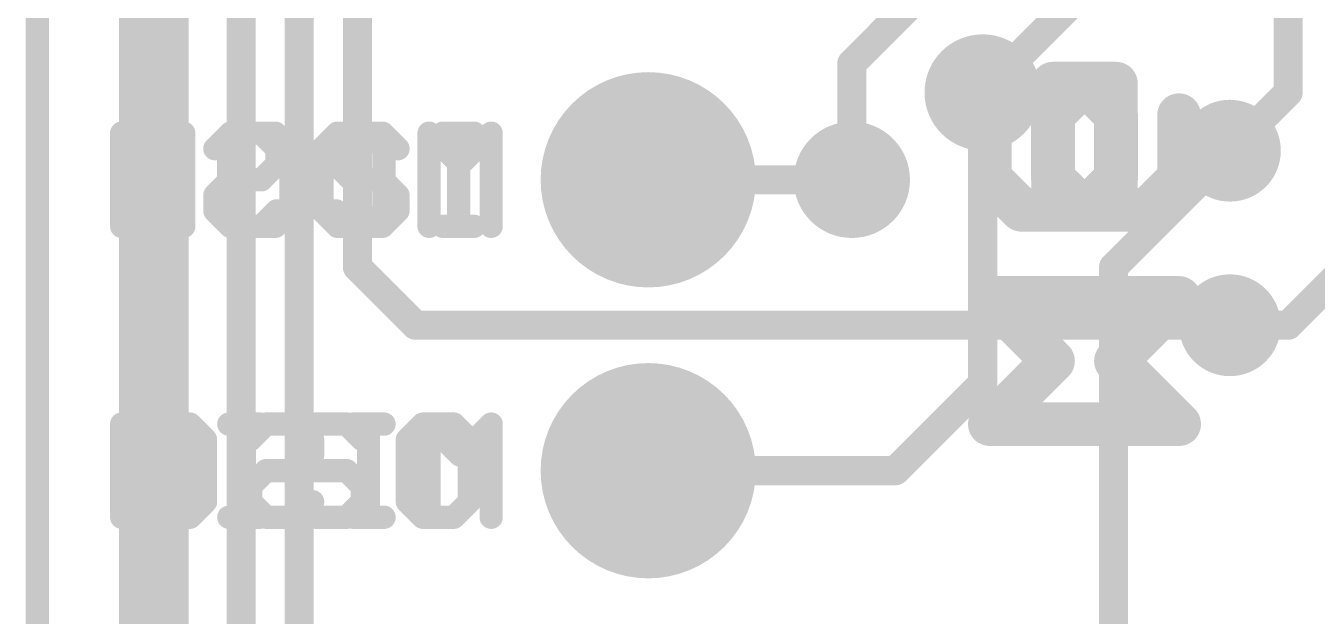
# Model space of a CAD drawing. Extents: x -1 to 106, y -18 to 72.
# Drawn here: x 31.39 to 42.67, y 15.49 to 20.65 of the extents above; entities that cross this region are included whole.
import ezdxf

# ---------------------------------------------------------------- set-up
doc = ezdxf.new("R2010")
doc.units = 0
for name, color, linetype in [('1', 12, 'CONTINUOUS'), ('16', 132, 'CONTINUOUS'), ('17', 110, 'CONTINUOUS'), ('18', 110, 'CONTINUOUS'), ('20', 53, 'CONTINUOUS'), ('21', 41, 'CONTINUOUS'), ('22', 40, 'CONTINUOUS')]:
    doc.layers.add(name, color=color, linetype=linetype)

# ---------------------------------------------------------------- blocks, each defined once
blk = doc.blocks.new('ROUNDP')
at = {"const_width": 0.5}
blk.add_lwpolyline([(0, -0.25, 1), (0, 0.25, 1), (0, -0.25)], format="xyb", dxfattribs=at)
blk = doc.blocks.new('ROUNDV')
at = {"const_width": 0.5}
blk.add_lwpolyline([(0, -0.25, 1), (0, 0.25, 1), (0, -0.25)], format="xyb", dxfattribs=at)

msp = doc.modelspace()

# ---------------------------------------------------------------- linework, layer by layer
at = {"layer": '1'}
for points, const_width in [([(32.512, 7.112), (32.512, 44.196)], 0.6096), ([(31.496, 1.27), (31.496, 43.434)], 0.2032), ([(39.751, 17.526), (39.751, 20.066)], 0.254), ([(40.894, 18.542), (41.91, 19.558)], 0.254), ([(36.83, 19.304), (38.608, 19.304)], 0.254), ([(40.894, 14.986), (40.894, 18.542)], 0.254), ([(42.926, 18.542), (42.418, 18.034)], 0.254), ([(42.418, 18.034), (41.91, 18.034)], 0.254), ([(38.989, 16.764), (39.751, 17.526)], 0.254), ([(36.83, 16.764), (38.989, 16.764)], 0.254)]:
    msp.add_lwpolyline(points, dxfattribs=dict(at, const_width=const_width))
at = {"layer": '1', "const_width": 0.127}
for points in [[(39.8145, 20.066, 1), (39.6875, 20.066)], [(41.9549, 19.5131, 1), (41.8651, 19.6029)], [(36.83, 19.3675, 1), (36.83, 19.2405)], [(38.608, 19.2405, 1), (38.608, 19.3675)], [(40.9575, 18.542, 1), (40.8305, 18.542)], [(40.8491, 18.5869, 1), (40.9389, 18.4971)], [(41.91, 18.0975, 1), (41.91, 17.9705)], [(42.418, 17.9705, 1), (42.418, 18.0975)], [(42.3731, 18.0789, 1), (42.4629, 17.9891)], [(39.7959, 17.4811, 1), (39.7061, 17.5709)], [(39.6875, 17.526, 1), (39.8145, 17.526)], [(36.83, 16.8275, 1), (36.83, 16.7005)], [(38.9441, 16.8089, 1), (39.0339, 16.7191)], [(38.989, 16.7005, 1), (38.989, 16.8275)]]:
    msp.add_lwpolyline(points, format="xyb", dxfattribs=at)
at = {"layer": '16'}
for points, const_width in [([(42.418, 20.066), (42.418, 48.006)], 0.254), ([(32.512, 4.572), (32.512, 44.704)], 0.6096), ([(33.274, 8.382), (33.274, 43.688)], 0.254), ([(31.496, 43.434), (31.496, 1.27)], 0.2032), ([(33.782, 10.922), (33.782, 43.434)], 0.254), ([(34.29, 18.542), (34.29, 43.18)], 0.254), ([(38.608, 20.32), (41.402, 23.114)], 0.254), ([(39.751, 20.066), (41.91, 22.225)], 0.254), ([(38.608, 19.304), (38.608, 20.32)], 0.254), ([(41.91, 19.558), (42.418, 20.066)], 0.254), ([(34.798, 18.034), (34.29, 18.542)], 0.254), ([(41.91, 18.034), (34.798, 18.034)], 0.254)]:
    msp.add_lwpolyline(points, dxfattribs=dict(at, const_width=const_width))
at = {"layer": '16', "const_width": 0.127}
for points in [[(38.6715, 20.32, 1), (38.5445, 20.32)], [(38.5631, 20.3649, 1), (38.6529, 20.2751)], [(42.4629, 20.0211, 1), (42.3731, 20.1109)], [(39.7061, 20.1109, 1), (39.7959, 20.0211)], [(42.3545, 20.066, 1), (42.4815, 20.066)], [(41.8651, 19.6029, 1), (41.9549, 19.5131)], [(38.5445, 19.304, 1), (38.6715, 19.304)], [(34.3349, 18.5869, 1), (34.2451, 18.4971)], [(34.2265, 18.542, 1), (34.3535, 18.542)], [(34.798, 18.0975, 1), (34.798, 17.9705)], [(41.91, 17.9705, 1), (41.91, 18.0975)], [(34.7531, 17.9891, 1), (34.8429, 18.0789)]]:
    msp.add_lwpolyline(points, format="xyb", dxfattribs=at)
at = {"layer": '20', "const_width": 0.2032}
msp.add_lwpolyline([(31.496, 43.434), (31.496, 1.27)], dxfattribs=at)
at = {"layer": '21'}
for points, const_width in [([(40.3639, 19.8681), (40.6393, 20.1435)], 0.381), ([(40.6393, 20.1435), (40.9147, 20.1435)], 0.381), ([(40.9147, 20.1435), (40.9147, 19.0419)], 0.381), ([(40.3639, 19.3173), (40.3639, 19.8681)], 0.381), ([(41.4655, 19.8681), (41.4655, 19.3173)], 0.381), ([(32.2314, 18.8976), (32.2314, 19.7111)], 0.2032), ([(32.2314, 19.7111), (32.5025, 19.4399)], 0.2032), ([(32.5025, 19.4399), (32.7737, 19.7111)], 0.2032), ([(32.7737, 19.7111), (32.7737, 18.8976)], 0.2032), ([(33.3025, 19.7111), (33.1669, 19.5755)], 0.2032), ([(33.5736, 19.7111), (33.3025, 19.7111)], 0.2032), ([(33.7092, 19.5755), (33.5736, 19.7111)], 0.2032), ([(34.238, 19.7111), (34.1024, 19.5755)], 0.2032), ([(34.5091, 19.7111), (34.238, 19.7111)], 0.2032), ([(34.6447, 19.5755), (34.5091, 19.7111)], 0.2032), ([(35.0379, 19.7111), (35.3091, 19.7111)], 0.2032), ([(35.1735, 18.8976), (35.1735, 19.7111)], 0.2032), ([(33.1669, 19.5755), (33.1669, 19.0332)], 0.2032), ([(33.7092, 19.0332), (33.7092, 19.5755)], 0.2032), ([(34.1024, 19.5755), (34.1024, 19.4399)], 0.2032), ([(34.1024, 19.4399), (34.238, 19.3043)], 0.2032), ([(34.238, 19.3043), (34.5091, 19.3043)], 0.2032), ([(34.5091, 19.3043), (34.6447, 19.1688)], 0.2032), ([(40.6393, 19.0419), (40.3639, 19.3173)], 0.381), ([(41.4655, 19.3173), (41.1901, 19.0419)], 0.381), ([(34.6447, 19.1688), (34.6447, 19.0332)], 0.2032), ([(41.1901, 19.0419), (40.6393, 19.0419)], 0.381), ([(33.1669, 19.0332), (33.3025, 18.8976)], 0.2032), ([(33.5736, 18.8976), (33.7092, 19.0332)], 0.2032), ([(34.238, 18.8976), (34.1024, 19.0332)], 0.2032), ([(34.6447, 19.0332), (34.5091, 18.8976)], 0.2032), ([(33.3025, 18.8976), (33.5736, 18.8976)], 0.2032), ([(34.5091, 18.8976), (34.238, 18.8976)], 0.2032), ([(35.0379, 18.8976), (35.3091, 18.8976)], 0.2032), ([(41.4655, 18.2724), (39.8131, 18.2724)], 0.381), ([(40.9147, 17.7216), (41.4655, 18.2724)], 0.381), ([(41.4655, 17.1708), (40.9147, 17.7216)], 0.381), ([(32.2314, 16.3576), (32.2314, 17.1711)], 0.2032), ([(32.2314, 17.1711), (32.5025, 16.8999)], 0.2032), ([(32.5025, 16.8999), (32.7737, 17.1711)], 0.2032), ([(32.7737, 17.1711), (32.7737, 16.3576)], 0.2032), ([(33.1669, 17.1711), (33.438, 17.1711)], 0.2032), ([(33.3025, 16.3576), (33.3025, 17.1711)], 0.2032), ([(33.9261, 17.1711), (33.7906, 17.0355)], 0.2032), ([(34.1973, 17.1711), (33.9261, 17.1711)], 0.2032), ([(34.3329, 17.0355), (34.1973, 17.1711)], 0.2032), ([(34.8617, 17.1711), (34.7261, 17.0355)], 0.2032), ([(35.1328, 17.1711), (34.8617, 17.1711)], 0.2032), ([(35.2684, 17.0355), (35.1328, 17.1711)], 0.2032), ([(39.8131, 17.1708), (41.4655, 17.1708)], 0.381), ([(33.7906, 17.0355), (33.7906, 16.8999)], 0.2032), ([(34.7261, 17.0355), (34.7261, 16.4932)], 0.2032), ([(35.2684, 16.4932), (35.2684, 17.0355)], 0.2032), ([(33.7906, 16.8999), (33.9261, 16.7643)], 0.2032), ([(33.9261, 16.7643), (34.1973, 16.7643)], 0.2032), ([(34.1973, 16.7643), (34.3329, 16.6288)], 0.2032), ([(34.3329, 16.6288), (34.3329, 16.4932)], 0.2032), ([(33.9261, 16.3576), (33.7906, 16.4932)], 0.2032), ([(34.3329, 16.4932), (34.1973, 16.3576)], 0.2032), ([(34.7261, 16.4932), (34.8617, 16.3576)], 0.2032), ([(35.1328, 16.3576), (35.2684, 16.4932)], 0.2032), ([(33.1669, 16.3576), (33.438, 16.3576)], 0.2032), ([(34.1973, 16.3576), (33.9261, 16.3576)], 0.2032), ([(34.8617, 16.3576), (35.1328, 16.3576)], 0.2032)]:
    msp.add_lwpolyline(points, dxfattribs=dict(at, const_width=const_width))
for points, const_width in [([(40.6393, 20.2387, 1), (40.6393, 20.0482)], 0.1905), ([(40.7066, 20.0761, 1), (40.5719, 20.2108)], 0.1905), ([(41.0099, 20.1435, 1), (40.8194, 20.1435)], 0.1905), ([(40.9147, 20.0482, 1), (40.9147, 20.2387)], 0.1905), ([(40.4591, 19.8681, 1), (40.2686, 19.8681)], 0.1905), ([(40.2965, 19.9354, 1), (40.4312, 19.8007)], 0.1905), ([(41.5607, 19.8681, 1), (41.3702, 19.8681)], 0.1905), ([(32.2673, 19.747, 1), (32.1954, 19.6752)], 0.1016), ([(32.2822, 19.7111, 1), (32.1806, 19.7111)], 0.1016), ([(32.8245, 19.7111, 1), (32.7229, 19.7111)], 0.1016), ([(32.8096, 19.6752, 1), (32.7378, 19.747)], 0.1016), ([(33.3025, 19.7619, 1), (33.3025, 19.6603)], 0.1016), ([(33.3384, 19.6752, 1), (33.2665, 19.747)], 0.1016), ([(33.6095, 19.747, 1), (33.5377, 19.6752)], 0.1016), ([(33.5736, 19.6603, 1), (33.5736, 19.7619)], 0.1016), ([(34.238, 19.7619, 1), (34.238, 19.6603)], 0.1016), ([(34.2739, 19.6752, 1), (34.2021, 19.747)], 0.1016), ([(34.5451, 19.747, 1), (34.4732, 19.6752)], 0.1016), ([(34.5091, 19.6603, 1), (34.5091, 19.7619)], 0.1016), ([(35.0379, 19.7619, 1), (35.0379, 19.6603)], 0.1016), ([(35.2243, 19.7111, 1), (35.1227, 19.7111)], 0.1016), ([(35.3091, 19.6603, 1), (35.3091, 19.7619)], 0.1016), ([(33.2177, 19.5755, 1), (33.1161, 19.5755)], 0.1016), ([(33.131, 19.6114, 1), (33.2028, 19.5396)], 0.1016), ([(33.76, 19.5755, 1), (33.6584, 19.5755)], 0.1016), ([(33.6733, 19.5396, 1), (33.7451, 19.6114)], 0.1016), ([(34.1532, 19.5755, 1), (34.0516, 19.5755)], 0.1016), ([(34.0665, 19.6114, 1), (34.1383, 19.5396)], 0.1016), ([(34.6088, 19.5396, 1), (34.6806, 19.6114)], 0.1016), ([(32.4666, 19.4758, 1), (32.5384, 19.404)], 0.1016), ([(32.4666, 19.404, 1), (32.5384, 19.4758)], 0.1016), ([(34.1383, 19.4758, 1), (34.0665, 19.404)], 0.1016), ([(34.0516, 19.4399, 1), (34.1532, 19.4399)], 0.1016), ([(34.238, 19.3551, 1), (34.238, 19.2535)], 0.1016), ([(34.5451, 19.3403, 1), (34.4732, 19.2684)], 0.1016), ([(34.5091, 19.2535, 1), (34.5091, 19.3551)], 0.1016), ([(40.2686, 19.3173, 1), (40.4591, 19.3173)], 0.1905), ([(40.4312, 19.3846, 1), (40.2965, 19.2499)], 0.1905), ([(41.3702, 19.3173, 1), (41.5607, 19.3173)], 0.1905), ([(41.5329, 19.2499, 1), (41.3981, 19.3846)], 0.1905), ([(34.2021, 19.2684, 1), (34.2739, 19.3403)], 0.1016), ([(34.6955, 19.1688, 1), (34.5939, 19.1688)], 0.1016), ([(34.6088, 19.1328, 1), (34.6806, 19.2047)], 0.1016), ([(40.6393, 19.1371, 1), (40.6393, 18.9466)], 0.1905), ([(40.5719, 18.9745, 1), (40.7066, 19.1092)], 0.1905), ([(41.1227, 19.1092, 1), (41.2575, 18.9745)], 0.1905), ([(41.1901, 18.9466, 1), (41.1901, 19.1371)], 0.1905), ([(33.2028, 19.0691, 1), (33.131, 18.9973)], 0.1016), ([(33.1161, 19.0332, 1), (33.2177, 19.0332)], 0.1016), ([(33.6584, 19.0332, 1), (33.76, 19.0332)], 0.1016), ([(33.7451, 18.9973, 1), (33.6733, 19.0691)], 0.1016), ([(34.1383, 19.0691, 1), (34.0665, 18.9973)], 0.1016), ([(34.5939, 19.0332, 1), (34.6955, 19.0332)], 0.1016), ([(34.6806, 18.9973, 1), (34.6088, 19.0691)], 0.1016), ([(40.8194, 19.0419, 1), (41.0099, 19.0419)], 0.1905), ([(32.1806, 18.8976, 1), (32.2822, 18.8976)], 0.1016), ([(32.7229, 18.8976, 1), (32.8245, 18.8976)], 0.1016), ([(33.3025, 18.9484, 1), (33.3025, 18.8468)], 0.1016), ([(33.2665, 18.8617, 1), (33.3384, 18.9335)], 0.1016), ([(33.5377, 18.9335, 1), (33.6095, 18.8617)], 0.1016), ([(33.5736, 18.8468, 1), (33.5736, 18.9484)], 0.1016), ([(34.238, 18.9484, 1), (34.238, 18.8468)], 0.1016), ([(34.2021, 18.8617, 1), (34.2739, 18.9335)], 0.1016), ([(34.4732, 18.9335, 1), (34.5451, 18.8617)], 0.1016), ([(34.5091, 18.8468, 1), (34.5091, 18.9484)], 0.1016), ([(35.0379, 18.9484, 1), (35.0379, 18.8468)], 0.1016), ([(35.1227, 18.8976, 1), (35.2243, 18.8976)], 0.1016), ([(35.3091, 18.8468, 1), (35.3091, 18.9484)], 0.1016), ([(39.8131, 18.3677, 1), (39.8131, 18.1772)], 0.1905), ([(41.5329, 18.2051, 1), (41.3981, 18.3398)], 0.1905), ([(41.4655, 18.1772, 1), (41.4655, 18.3677)], 0.1905), ([(40.982, 17.789, 1), (40.8473, 17.6543)], 0.1905), ([(40.8473, 17.789, 1), (40.982, 17.6543)], 0.1905), ([(32.2673, 17.207, 1), (32.1954, 17.1352)], 0.1016), ([(32.2822, 17.1711, 1), (32.1806, 17.1711)], 0.1016), ([(32.8245, 17.1711, 1), (32.7229, 17.1711)], 0.1016), ([(32.8096, 17.1352, 1), (32.7378, 17.207)], 0.1016), ([(33.1669, 17.2219, 1), (33.1669, 17.1203)], 0.1016), ([(33.3533, 17.1711, 1), (33.2517, 17.1711)], 0.1016), ([(33.438, 17.1203, 1), (33.438, 17.2219)], 0.1016), ([(33.9261, 17.2219, 1), (33.9261, 17.1203)], 0.1016), ([(33.9621, 17.1352, 1), (33.8902, 17.207)], 0.1016), ([(34.2332, 17.207, 1), (34.1614, 17.1352)], 0.1016), ([(34.1973, 17.1203, 1), (34.1973, 17.2219)], 0.1016), ([(34.8617, 17.2219, 1), (34.8617, 17.1203)], 0.1016), ([(34.8976, 17.1352, 1), (34.8257, 17.207)], 0.1016), ([(35.1687, 17.207, 1), (35.0969, 17.1352)], 0.1016), ([(35.1328, 17.1203, 1), (35.1328, 17.2219)], 0.1016), ([(39.8131, 17.2661, 1), (39.8131, 17.0756)], 0.1905), ([(41.3981, 17.1035, 1), (41.5329, 17.2382)], 0.1905), ([(41.4655, 17.0756, 1), (41.4655, 17.2661)], 0.1905), ([(33.7546, 17.0714, 1), (33.8265, 16.9996)], 0.1016), ([(33.8414, 17.0355, 1), (33.7398, 17.0355)], 0.1016), ([(34.297, 16.9996, 1), (34.3688, 17.0714)], 0.1016), ([(34.7769, 17.0355, 1), (34.6753, 17.0355)], 0.1016), ([(34.6902, 17.0714, 1), (34.762, 16.9996)], 0.1016), ([(35.3192, 17.0355, 1), (35.2176, 17.0355)], 0.1016), ([(35.2325, 16.9996, 1), (35.3043, 17.0714)], 0.1016), ([(32.4666, 16.9358, 1), (32.5384, 16.864)], 0.1016), ([(32.4666, 16.864, 1), (32.5384, 16.9358)], 0.1016), ([(33.8265, 16.9358, 1), (33.7546, 16.864)], 0.1016), ([(33.7398, 16.8999, 1), (33.8414, 16.8999)], 0.1016), ([(33.9261, 16.8151, 1), (33.9261, 16.7135)], 0.1016), ([(33.8902, 16.7284, 1), (33.9621, 16.8003)], 0.1016), ([(34.2332, 16.8003, 1), (34.1614, 16.7284)], 0.1016), ([(34.1973, 16.7135, 1), (34.1973, 16.8151)], 0.1016), ([(34.3837, 16.6288, 1), (34.2821, 16.6288)], 0.1016), ([(34.297, 16.5928, 1), (34.3688, 16.6647)], 0.1016), ([(33.8265, 16.5291, 1), (33.7546, 16.4573)], 0.1016), ([(34.3688, 16.4573, 1), (34.297, 16.5291)], 0.1016), ([(34.762, 16.5291, 1), (34.6902, 16.4573)], 0.1016), ([(35.3043, 16.4573, 1), (35.2325, 16.5291)], 0.1016), ([(34.2821, 16.4932, 1), (34.3837, 16.4932)], 0.1016), ([(34.6753, 16.4932, 1), (34.7769, 16.4932)], 0.1016), ([(35.2176, 16.4932, 1), (35.3192, 16.4932)], 0.1016), ([(32.1806, 16.3576, 1), (32.2822, 16.3576)], 0.1016), ([(32.7229, 16.3576, 1), (32.8245, 16.3576)], 0.1016), ([(33.1669, 16.4084, 1), (33.1669, 16.3068)], 0.1016), ([(33.2517, 16.3576, 1), (33.3533, 16.3576)], 0.1016), ([(33.438, 16.3068, 1), (33.438, 16.4084)], 0.1016), ([(33.9261, 16.4084, 1), (33.9261, 16.3068)], 0.1016), ([(33.8902, 16.3217, 1), (33.9621, 16.3935)], 0.1016), ([(34.1614, 16.3935, 1), (34.2332, 16.3217)], 0.1016), ([(34.1973, 16.3068, 1), (34.1973, 16.4084)], 0.1016), ([(34.8617, 16.4084, 1), (34.8617, 16.3068)], 0.1016), ([(34.8257, 16.3217, 1), (34.8976, 16.3935)], 0.1016), ([(35.0969, 16.3935, 1), (35.1687, 16.3217)], 0.1016), ([(35.1328, 16.3068, 1), (35.1328, 16.4084)], 0.1016)]:
    msp.add_lwpolyline(points, format="xyb", dxfattribs=dict(at, const_width=const_width))
at = {"layer": '22'}
for points, const_width in [([(40.6407, 20.1435), (40.3653, 20.1435)], 0.381), ([(40.3653, 20.1435), (40.3653, 19.0419)], 0.381), ([(40.9161, 19.8681), (40.6407, 20.1435)], 0.381), ([(39.8145, 19.8681), (39.8145, 19.3173)], 0.381), ([(40.9161, 19.3173), (40.9161, 19.8681)], 0.381), ([(32.6518, 19.7111), (32.3807, 19.7111)], 0.2032), ([(32.5163, 18.8976), (32.5163, 19.7111)], 0.2032), ([(33.045, 19.5755), (33.1806, 19.7111)], 0.2032), ([(33.1806, 19.7111), (33.4518, 19.7111)], 0.2032), ([(33.4518, 19.7111), (33.5874, 19.5755)], 0.2032), ([(33.9806, 19.5755), (34.1161, 19.7111)], 0.2032), ([(34.1161, 19.7111), (34.3873, 19.7111)], 0.2032), ([(34.3873, 19.7111), (34.5229, 19.5755)], 0.2032), ([(35.1872, 19.4399), (34.9161, 19.7111)], 0.2032), ([(34.9161, 19.7111), (34.9161, 18.8976)], 0.2032), ([(35.4584, 19.7111), (35.1872, 19.4399)], 0.2032), ([(35.4584, 18.8976), (35.4584, 19.7111)], 0.2032), ([(33.5874, 19.5755), (33.5874, 19.4399)], 0.2032), ([(33.9806, 19.0332), (33.9806, 19.5755)], 0.2032), ([(34.5229, 19.5755), (34.5229, 19.0332)], 0.2032), ([(33.5874, 19.4399), (33.4518, 19.3043)], 0.2032), ([(33.1806, 19.3043), (33.045, 19.1688)], 0.2032), ([(33.4518, 19.3043), (33.1806, 19.3043)], 0.2032), ([(39.8145, 19.3173), (40.0899, 19.0419)], 0.381), ([(40.6407, 19.0419), (40.9161, 19.3173)], 0.381), ([(33.045, 19.1688), (33.045, 19.0332)], 0.2032), ([(40.0899, 19.0419), (40.6407, 19.0419)], 0.381), ([(33.045, 19.0332), (33.1806, 18.8976)], 0.2032), ([(33.4518, 18.8976), (33.5874, 19.0332)], 0.2032), ([(34.1161, 18.8976), (33.9806, 19.0332)], 0.2032), ([(34.5229, 19.0332), (34.3873, 18.8976)], 0.2032), ([(32.6518, 18.8976), (32.3807, 18.8976)], 0.2032), ([(33.1806, 18.8976), (33.4518, 18.8976)], 0.2032), ([(34.3873, 18.8976), (34.1161, 18.8976)], 0.2032), ([(40.3653, 17.7216), (39.8145, 18.2724)], 0.381), ([(39.8145, 18.2724), (41.4669, 18.2724)], 0.381), ([(39.8145, 17.1708), (40.3653, 17.7216)], 0.381), ([(32.4214, 17.0355), (32.5569, 17.1711)], 0.2032), ([(32.5569, 17.1711), (32.8281, 17.1711)], 0.2032), ([(32.8281, 17.1711), (32.9637, 17.0355)], 0.2032), ([(33.3569, 17.0355), (33.4925, 17.1711)], 0.2032), ([(33.4925, 17.1711), (33.7636, 17.1711)], 0.2032), ([(33.7636, 17.1711), (33.8992, 17.0355)], 0.2032), ([(34.5229, 17.1711), (34.2517, 17.1711)], 0.2032), ([(34.3873, 16.3576), (34.3873, 17.1711)], 0.2032), ([(35.1872, 16.8999), (34.9161, 17.1711)], 0.2032), ([(34.9161, 17.1711), (34.9161, 16.3576)], 0.2032), ([(35.4584, 17.1711), (35.1872, 16.8999)], 0.2032), ([(35.4584, 16.3576), (35.4584, 17.1711)], 0.2032), ([(41.4669, 17.1708), (39.8145, 17.1708)], 0.381), ([(32.4214, 16.4932), (32.4214, 17.0355)], 0.2032), ([(32.9637, 17.0355), (32.9637, 16.4932)], 0.2032), ([(33.8992, 17.0355), (33.8992, 16.8999)], 0.2032), ([(33.8992, 16.8999), (33.7636, 16.7643)], 0.2032), ([(33.4925, 16.7643), (33.3569, 16.6288)], 0.2032), ([(33.7636, 16.7643), (33.4925, 16.7643)], 0.2032), ([(33.3569, 16.6288), (33.3569, 16.4932)], 0.2032), ([(32.5569, 16.3576), (32.4214, 16.4932)], 0.2032), ([(32.9637, 16.4932), (32.8281, 16.3576)], 0.2032), ([(33.3569, 16.4932), (33.4925, 16.3576)], 0.2032), ([(33.7636, 16.3576), (33.8992, 16.4932)], 0.2032), ([(32.8281, 16.3576), (32.5569, 16.3576)], 0.2032), ([(33.4925, 16.3576), (33.7636, 16.3576)], 0.2032), ([(34.5229, 16.3576), (34.2517, 16.3576)], 0.2032)]:
    msp.add_lwpolyline(points, dxfattribs=dict(at, const_width=const_width))
for points, const_width in [([(40.3653, 20.2387, 1), (40.3653, 20.0482)], 0.1905), ([(40.4606, 20.1435, 1), (40.2701, 20.1435)], 0.1905), ([(40.7081, 20.2108, 1), (40.5734, 20.0761)], 0.1905), ([(40.6407, 20.0482, 1), (40.6407, 20.2387)], 0.1905), ([(39.9098, 19.8681, 1), (39.7193, 19.8681)], 0.1905), ([(41.0114, 19.8681, 1), (40.8209, 19.8681)], 0.1905), ([(40.8488, 19.8007, 1), (40.9835, 19.9354)], 0.1905), ([(32.3807, 19.7619, 1), (32.3807, 19.6603)], 0.1016), ([(32.5671, 19.7111, 1), (32.4655, 19.7111)], 0.1016), ([(32.6518, 19.6603, 1), (32.6518, 19.7619)], 0.1016), ([(33.1806, 19.7619, 1), (33.1806, 19.6603)], 0.1016), ([(33.2165, 19.6752, 1), (33.1447, 19.747)], 0.1016), ([(33.4877, 19.747, 1), (33.4159, 19.6752)], 0.1016), ([(33.4518, 19.6603, 1), (33.4518, 19.7619)], 0.1016), ([(34.1161, 19.7619, 1), (34.1161, 19.6603)], 0.1016), ([(34.1521, 19.6752, 1), (34.0802, 19.747)], 0.1016), ([(34.4232, 19.747, 1), (34.3514, 19.6752)], 0.1016), ([(34.3873, 19.6603, 1), (34.3873, 19.7619)], 0.1016), ([(34.952, 19.747, 1), (34.8802, 19.6752)], 0.1016), ([(34.9669, 19.7111, 1), (34.8653, 19.7111)], 0.1016), ([(35.5092, 19.7111, 1), (35.4076, 19.7111)], 0.1016), ([(35.4943, 19.6752, 1), (35.4225, 19.747)], 0.1016), ([(33.0091, 19.6114, 1), (33.081, 19.5396)], 0.1016), ([(33.6382, 19.5755, 1), (33.5366, 19.5755)], 0.1016), ([(33.5514, 19.5396, 1), (33.6233, 19.6114)], 0.1016), ([(33.9446, 19.6114, 1), (34.0165, 19.5396)], 0.1016), ([(34.0314, 19.5755, 1), (33.9298, 19.5755)], 0.1016), ([(34.5737, 19.5755, 1), (34.4721, 19.5755)], 0.1016), ([(34.487, 19.5396, 1), (34.5588, 19.6114)], 0.1016), ([(33.6233, 19.404, 1), (33.5514, 19.4758)], 0.1016), ([(35.1513, 19.4758, 1), (35.2232, 19.404)], 0.1016), ([(35.1513, 19.404, 1), (35.2232, 19.4758)], 0.1016), ([(33.1806, 19.3551, 1), (33.1806, 19.2535)], 0.1016), ([(33.2165, 19.2684, 1), (33.1447, 19.3403)], 0.1016), ([(33.4518, 19.2535, 1), (33.4518, 19.3551)], 0.1016), ([(33.5366, 19.4399, 1), (33.6382, 19.4399)], 0.1016), ([(39.8819, 19.3846, 1), (39.7471, 19.2499)], 0.1905), ([(39.7193, 19.3173, 1), (39.9098, 19.3173)], 0.1905), ([(40.8209, 19.3173, 1), (41.0114, 19.3173)], 0.1905), ([(40.9835, 19.2499, 1), (40.8488, 19.3846)], 0.1905), ([(33.4159, 19.3403, 1), (33.4877, 19.2684)], 0.1016), ([(33.0958, 19.1688, 1), (32.9942, 19.1688)], 0.1016), ([(33.0091, 19.2047, 1), (33.081, 19.1328)], 0.1016), ([(40.0899, 19.1371, 1), (40.0899, 18.9466)], 0.1905), ([(40.0225, 18.9745, 1), (40.1573, 19.1092)], 0.1905), ([(40.5734, 19.1092, 1), (40.7081, 18.9745)], 0.1905), ([(40.6407, 18.9466, 1), (40.6407, 19.1371)], 0.1905), ([(33.081, 19.0691, 1), (33.0091, 18.9973)], 0.1016), ([(32.9942, 19.0332, 1), (33.0958, 19.0332)], 0.1016), ([(33.6233, 18.9973, 1), (33.5514, 19.0691)], 0.1016), ([(34.0165, 19.0691, 1), (33.9446, 18.9973)], 0.1016), ([(33.9298, 19.0332, 1), (34.0314, 19.0332)], 0.1016), ([(34.4721, 19.0332, 1), (34.5737, 19.0332)], 0.1016), ([(34.5588, 18.9973, 1), (34.487, 19.0691)], 0.1016), ([(40.2701, 19.0419, 1), (40.4606, 19.0419)], 0.1905), ([(32.3807, 18.9484, 1), (32.3807, 18.8468)], 0.1016), ([(32.4655, 18.8976, 1), (32.5671, 18.8976)], 0.1016), ([(32.6518, 18.8468, 1), (32.6518, 18.9484)], 0.1016), ([(33.1806, 18.9484, 1), (33.1806, 18.8468)], 0.1016), ([(33.1447, 18.8617, 1), (33.2165, 18.9335)], 0.1016), ([(33.4159, 18.9335, 1), (33.4877, 18.8617)], 0.1016), ([(33.4518, 18.8468, 1), (33.4518, 18.9484)], 0.1016), ([(34.1161, 18.9484, 1), (34.1161, 18.8468)], 0.1016), ([(34.0802, 18.8617, 1), (34.1521, 18.9335)], 0.1016), ([(34.3514, 18.9335, 1), (34.4232, 18.8617)], 0.1016), ([(34.3873, 18.8468, 1), (34.3873, 18.9484)], 0.1016), ([(34.8653, 18.8976, 1), (34.9669, 18.8976)], 0.1016), ([(35.4076, 18.8976, 1), (35.5092, 18.8976)], 0.1016), ([(39.8819, 18.3398, 1), (39.7471, 18.2051)], 0.1905), ([(39.8145, 18.3677, 1), (39.8145, 18.1772)], 0.1905), ([(41.4669, 18.1772, 1), (41.4669, 18.3677)], 0.1905), ([(40.4327, 17.6543, 1), (40.298, 17.789)], 0.1905), ([(40.298, 17.6543, 1), (40.4327, 17.789)], 0.1905), ([(32.5569, 17.2219, 1), (32.5569, 17.1203)], 0.1016), ([(32.5929, 17.1352, 1), (32.521, 17.207)], 0.1016), ([(32.864, 17.207, 1), (32.7922, 17.1352)], 0.1016), ([(32.8281, 17.1203, 1), (32.8281, 17.2219)], 0.1016), ([(33.4925, 17.2219, 1), (33.4925, 17.1203)], 0.1016), ([(33.5284, 17.1352, 1), (33.4565, 17.207)], 0.1016), ([(33.7995, 17.207, 1), (33.7277, 17.1352)], 0.1016), ([(33.7636, 17.1203, 1), (33.7636, 17.2219)], 0.1016), ([(34.2517, 17.2219, 1), (34.2517, 17.1203)], 0.1016), ([(34.4381, 17.1711, 1), (34.3365, 17.1711)], 0.1016), ([(34.5229, 17.1203, 1), (34.5229, 17.2219)], 0.1016), ([(34.952, 17.207, 1), (34.8802, 17.1352)], 0.1016), ([(34.9669, 17.1711, 1), (34.8653, 17.1711)], 0.1016), ([(35.5092, 17.1711, 1), (35.4076, 17.1711)], 0.1016), ([(35.4943, 17.1352, 1), (35.4225, 17.207)], 0.1016), ([(39.8145, 17.2661, 1), (39.8145, 17.0756)], 0.1905), ([(39.7471, 17.2382, 1), (39.8819, 17.1035)], 0.1905), ([(41.4669, 17.0756, 1), (41.4669, 17.2661)], 0.1905), ([(32.3854, 17.0714, 1), (32.4573, 16.9996)], 0.1016), ([(32.4722, 17.0355, 1), (32.3706, 17.0355)], 0.1016), ([(33.0145, 17.0355, 1), (32.9129, 17.0355)], 0.1016), ([(32.9278, 16.9996, 1), (32.9996, 17.0714)], 0.1016), ([(33.321, 17.0714, 1), (33.3928, 16.9996)], 0.1016), ([(33.95, 17.0355, 1), (33.8484, 17.0355)], 0.1016), ([(33.8633, 16.9996, 1), (33.9351, 17.0714)], 0.1016), ([(33.8484, 16.8999, 1), (33.95, 16.8999)], 0.1016), ([(33.9351, 16.864, 1), (33.8633, 16.9358)], 0.1016), ([(35.1513, 16.9358, 1), (35.2232, 16.864)], 0.1016), ([(35.1513, 16.864, 1), (35.2232, 16.9358)], 0.1016), ([(33.4925, 16.8151, 1), (33.4925, 16.7135)], 0.1016), ([(33.5284, 16.7284, 1), (33.4565, 16.8003)], 0.1016), ([(33.7277, 16.8003, 1), (33.7995, 16.7284)], 0.1016), ([(33.7636, 16.7135, 1), (33.7636, 16.8151)], 0.1016), ([(33.4077, 16.6288, 1), (33.3061, 16.6288)], 0.1016), ([(33.321, 16.6647, 1), (33.3928, 16.5928)], 0.1016), ([(32.4573, 16.5291, 1), (32.3854, 16.4573)], 0.1016), ([(32.9996, 16.4573, 1), (32.9278, 16.5291)], 0.1016), ([(33.3928, 16.5291, 1), (33.321, 16.4573)], 0.1016), ([(33.9351, 16.4573, 1), (33.8633, 16.5291)], 0.1016), ([(32.3706, 16.4932, 1), (32.4722, 16.4932)], 0.1016), ([(32.9129, 16.4932, 1), (33.0145, 16.4932)], 0.1016), ([(33.3061, 16.4932, 1), (33.4077, 16.4932)], 0.1016), ([(32.5569, 16.4084, 1), (32.5569, 16.3068)], 0.1016), ([(32.521, 16.3217, 1), (32.5929, 16.3935)], 0.1016), ([(32.7922, 16.3935, 1), (32.864, 16.3217)], 0.1016), ([(32.8281, 16.3068, 1), (32.8281, 16.4084)], 0.1016), ([(33.4925, 16.4084, 1), (33.4925, 16.3068)], 0.1016), ([(33.4565, 16.3217, 1), (33.5284, 16.3935)], 0.1016), ([(33.7277, 16.3935, 1), (33.7995, 16.3217)], 0.1016), ([(33.7636, 16.3068, 1), (33.7636, 16.4084)], 0.1016), ([(34.2517, 16.4084, 1), (34.2517, 16.3068)], 0.1016), ([(34.3365, 16.3576, 1), (34.4381, 16.3576)], 0.1016), ([(34.5229, 16.3068, 1), (34.5229, 16.4084)], 0.1016), ([(34.8653, 16.3576, 1), (34.9669, 16.3576)], 0.1016), ([(35.4076, 16.3576, 1), (35.5092, 16.3576)], 0.1016)]:
    msp.add_lwpolyline(points, format="xyb", dxfattribs=dict(at, const_width=const_width))

# ---------------------------------------------------------------- block references
at = {"layer": '17', "xscale": 1.8796, "yscale": 1.8796}
for p in [(36.83, 19.304), (36.83, 19.304), (36.83, 16.764), (36.83, 16.764)]:
    msp.add_blockref('ROUNDP', p, dxfattribs=at)
at = {"layer": '18'}
for p, xscale, yscale in [((39.751, 20.066), 1.016, 1.016), ((39.751, 20.066), 1.016, 1.016), ((41.91, 19.558), 0.889, 0.889), ((41.91, 19.558), 0.889, 0.889), ((38.608, 19.304), 1.016, 1.016), ((38.608, 19.304), 1.016, 1.016), ((41.91, 18.034), 0.889, 0.889), ((41.91, 18.034), 0.889, 0.889)]:
    msp.add_blockref('ROUNDV', p, dxfattribs=dict(at, xscale=xscale, yscale=yscale))

doc.saveas('drawing.dxf')
